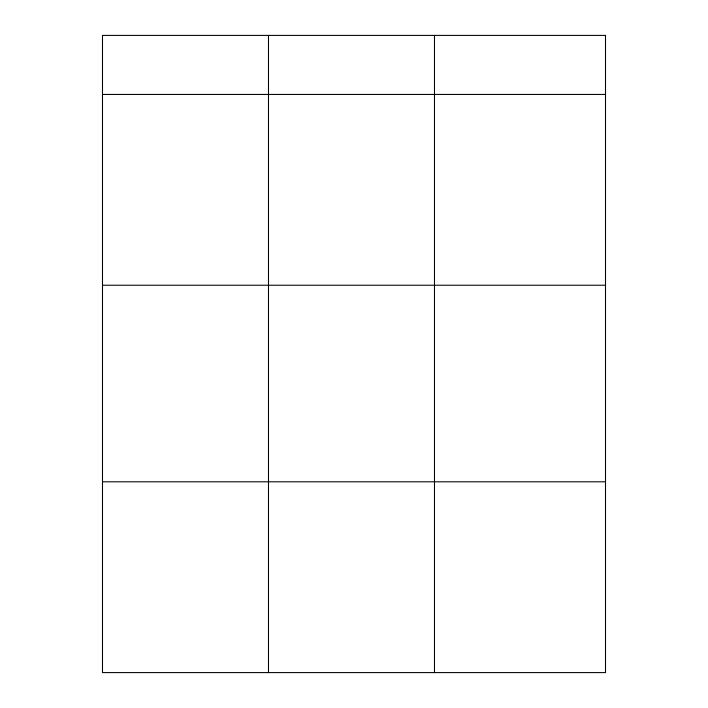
<?xml version="1.0" encoding="UTF-8"?>
<svg xmlns="http://www.w3.org/2000/svg" width="708" height="708" viewBox="0 0 708 708"><rect width="100%" height="100%" fill="white"/><g stroke="black" fill="none" stroke-linecap="round" stroke-linejoin="round"><path stroke-width="1.06" d="M102.492 94.438L605.508 94.438M102.492 285.236L605.508 285.236M102.492 481.803L605.508 481.803M434.482 35.4L434.482 672.6M268.491 35.4L268.491 672.6M605.508 35.4L102.492 35.4L102.492 672.6L605.508 672.6L605.508 35.4"/></g></svg>
